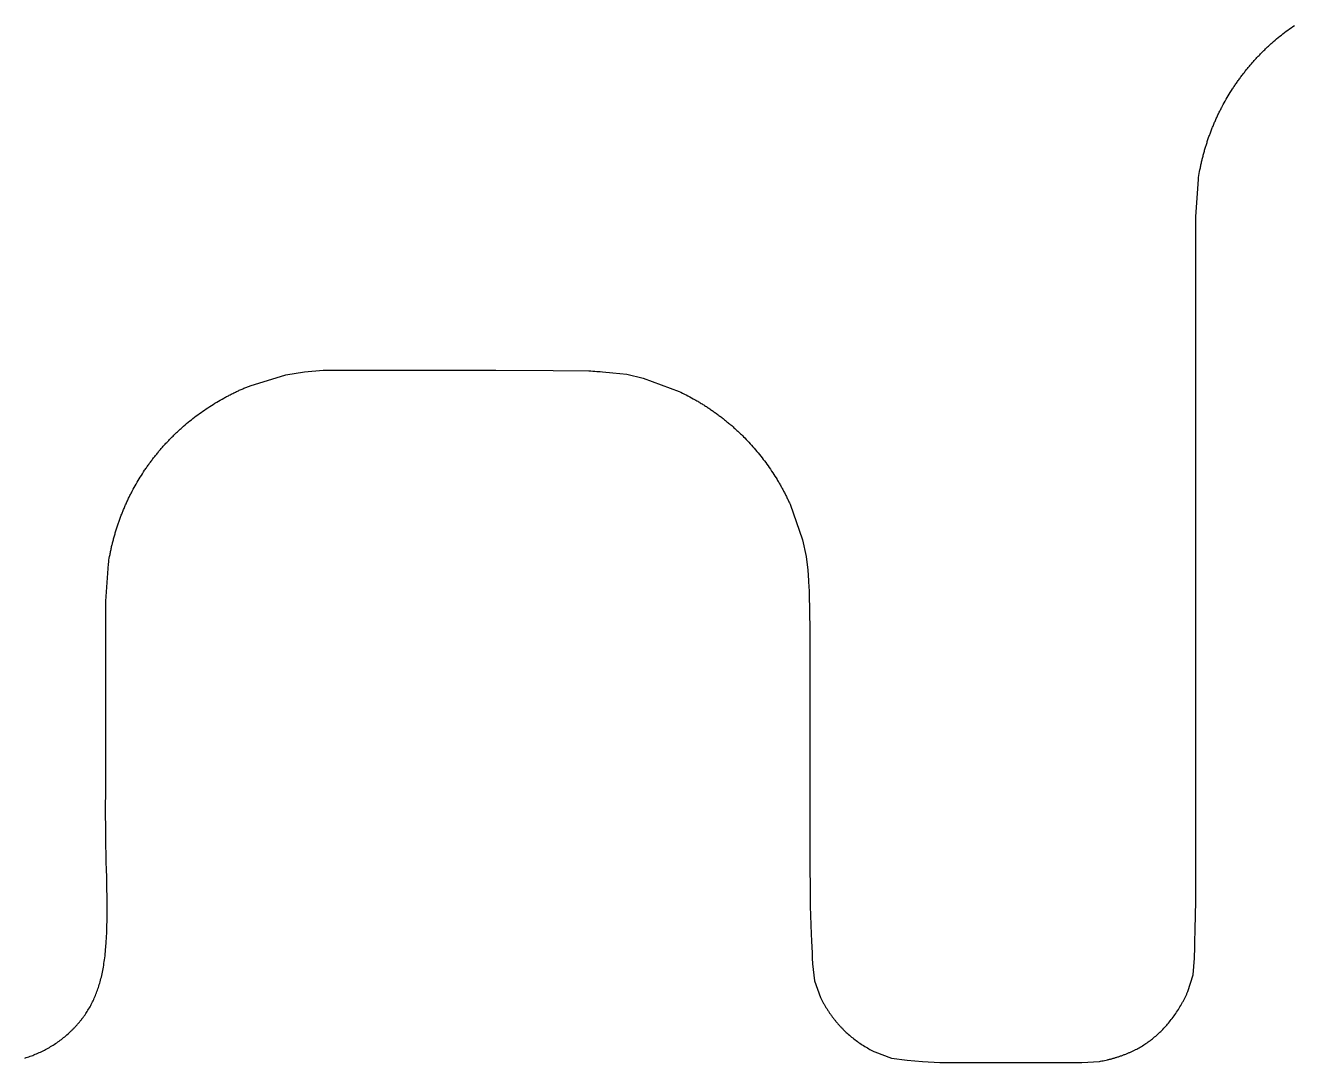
# Model space of a CAD drawing. Header units: millimetres. Extents: x -9 to 276, y -90 to 14.
# Drawn here: x 7.95 to 13.53, y -90.19 to -85.63 of the extents above; entities that cross this region are included whole.
import ezdxf

# ---------------------------------------------------------------- set-up
doc = ezdxf.new("R2010")
doc.units = ezdxf.units.MM
doc.layers.add('BLACK', color=7, linetype='CONTINUOUS')

msp = doc.modelspace()

# ---------------------------------------------------------------- linework, layer by layer
at = {"layer": 'BLACK', "linetype": 'Continuous'}
for p, q in [((13.463886, -85.679662), (13.470773, -85.674032)), ((13.470773, -85.674032), (13.477726, -85.668452)), ((13.477726, -85.668452), (13.484743, -85.662923)), ((13.484743, -85.662923), (13.491823, -85.657447)), ((13.491823, -85.657447), (13.498964, -85.652024)), ((13.498964, -85.652024), (13.506164, -85.646656)), ((13.506164, -85.646656), (13.513423, -85.641345)), ((13.513423, -85.641345), (13.520739, -85.636091)), ((13.520739, -85.636091), (13.528109, -85.630896)), ((13.528109, -85.630896), (13.535532, -85.625761)), ((13.401271, -85.736009), (13.40445, -85.732905)), ((13.40445, -85.732905), (13.407638, -85.729819)), ((13.407638, -85.729819), (13.410841, -85.726747)), ((13.410841, -85.726747), (13.414053, -85.723694)), ((13.414053, -85.723694), (13.417279, -85.720656)), ((13.417279, -85.720656), (13.420514, -85.717636)), ((13.420514, -85.717636), (13.423762, -85.714632)), ((13.423762, -85.714632), (13.427019, -85.711646)), ((13.427019, -85.711646), (13.430289, -85.708676)), ((13.430289, -85.708676), (13.433568, -85.705725)), ((13.433568, -85.705725), (13.43686, -85.702789)), ((13.43686, -85.702789), (13.437014, -85.702652)), ((13.437014, -85.702652), (13.443628, -85.696836)), ((13.443628, -85.696836), (13.450312, -85.691065)), ((13.450312, -85.691065), (13.457065, -85.68534)), ((13.457065, -85.68534), (13.463886, -85.679662)), ((13.349176, -85.791177), (13.352133, -85.787812)), ((13.352133, -85.787812), (13.355106, -85.78446)), ((13.355106, -85.78446), (13.35809, -85.781125)), ((13.35809, -85.781125), (13.36109, -85.777802)), ((13.36109, -85.777802), (13.364102, -85.774495)), ((13.364102, -85.774495), (13.36713, -85.771202)), ((13.36713, -85.771202), (13.370168, -85.767926)), ((13.370168, -85.767926), (13.373222, -85.764663)), ((13.373222, -85.764663), (13.376287, -85.761417)), ((13.376287, -85.761417), (13.379367, -85.758185)), ((13.379367, -85.758185), (13.382458, -85.754971)), ((13.382458, -85.754971), (13.385563, -85.75177)), ((13.385563, -85.75177), (13.388679, -85.748586)), ((13.388679, -85.748586), (13.39181, -85.745417)), ((13.39181, -85.745417), (13.39495, -85.742266)), ((13.39495, -85.742266), (13.398106, -85.739128)), ((13.398106, -85.739128), (13.401271, -85.736009)), ((13.30115, -85.850469), (13.303852, -85.846879)), ((13.303852, -85.846879), (13.306569, -85.843301)), ((13.306569, -85.843301), (13.309303, -85.839735)), ((13.309303, -85.839735), (13.312052, -85.836183)), ((13.312052, -85.836183), (13.314818, -85.832642)), ((13.314818, -85.832642), (13.317598, -85.829114)), ((13.317598, -85.829114), (13.320394, -85.825598)), ((13.320394, -85.825598), (13.323205, -85.822096)), ((13.323205, -85.822096), (13.326032, -85.818606)), ((13.326032, -85.818606), (13.328873, -85.81513)), ((13.328873, -85.81513), (13.33173, -85.811667)), ((13.33173, -85.811667), (13.334601, -85.808218)), ((13.334601, -85.808218), (13.337487, -85.804782)), ((13.337487, -85.804782), (13.340387, -85.80136)), ((13.340387, -85.80136), (13.343303, -85.797951)), ((13.343303, -85.797951), (13.346232, -85.794558)), ((13.346232, -85.794558), (13.349176, -85.791177)), ((13.262621, -85.905648), (13.265069, -85.901897)), ((13.265069, -85.901897), (13.267535, -85.898156)), ((13.267535, -85.898156), (13.270019, -85.894425)), ((13.270019, -85.894425), (13.27252, -85.890703)), ((13.27252, -85.890703), (13.275038, -85.886992)), ((13.275038, -85.886992), (13.277574, -85.88329)), ((13.277574, -85.88329), (13.280126, -85.8796)), ((13.280126, -85.8796), (13.282696, -85.875919)), ((13.282696, -85.875919), (13.285282, -85.87225)), ((13.285282, -85.87225), (13.287886, -85.868592)), ((13.287886, -85.868592), (13.290506, -85.864944)), ((13.290506, -85.864944), (13.293142, -85.861308)), ((13.293142, -85.861308), (13.295795, -85.857683)), ((13.295795, -85.857683), (13.298465, -85.85407)), ((13.298465, -85.85407), (13.30115, -85.850469)), ((13.230244, -85.959075), (13.234648, -85.951347)), ((13.234648, -85.951347), (13.239126, -85.943649)), ((13.239126, -85.943649), (13.243678, -85.935981)), ((13.243678, -85.935981), (13.248305, -85.928346)), ((13.248305, -85.928346), (13.253005, -85.920744)), ((13.253005, -85.920744), (13.257777, -85.913178)), ((13.257777, -85.913178), (13.262621, -85.905648)), ((13.200652, -86.015795), (13.202599, -86.011772)), ((13.202599, -86.011772), (13.204566, -86.007756)), ((13.204566, -86.007756), (13.206545, -86.003759)), ((13.206545, -86.003759), (13.208543, -85.999768)), ((13.208543, -85.999768), (13.210553, -85.995798)), ((13.210553, -85.995798), (13.212583, -85.991835)), ((13.212583, -85.991835), (13.214624, -85.987893)), ((13.214624, -85.987893), (13.216684, -85.983958)), ((13.216684, -85.983958), (13.217493, -85.982424)), ((13.217493, -85.982424), (13.221667, -85.974615)), ((13.221667, -85.974615), (13.225917, -85.966832)), ((13.225917, -85.966832), (13.230244, -85.959075)), ((13.175132, -86.073372), (13.176841, -86.069195)), ((13.176841, -86.069195), (13.17857, -86.065022)), ((13.17857, -86.065022), (13.180314, -86.060864)), ((13.180314, -86.060864), (13.182078, -86.05671)), ((13.182078, -86.05671), (13.183858, -86.052572)), ((13.183858, -86.052572), (13.185657, -86.048438)), ((13.185657, -86.048438), (13.187471, -86.044321)), ((13.187471, -86.044321), (13.189305, -86.040208)), ((13.189305, -86.040208), (13.191153, -86.036113)), ((13.191153, -86.036113), (13.193021, -86.032024)), ((13.193021, -86.032024), (13.194902, -86.027951)), ((13.194902, -86.027951), (13.196804, -86.023885)), ((13.196804, -86.023885), (13.198718, -86.019837)), ((13.198718, -86.019837), (13.200652, -86.015795)), ((13.154587, -86.128408), (13.156054, -86.124135)), ((13.156054, -86.124135), (13.157539, -86.119871)), ((13.157539, -86.119871), (13.159044, -86.115608)), ((13.159044, -86.115608), (13.160568, -86.111355)), ((13.160568, -86.111355), (13.162112, -86.107104)), ((13.162112, -86.107104), (13.163673, -86.102864)), ((13.163673, -86.102864), (13.165255, -86.098626)), ((13.165255, -86.098626), (13.166854, -86.0944)), ((13.166854, -86.0944), (13.168474, -86.090177)), ((13.168474, -86.090177), (13.17011, -86.085966)), ((13.17011, -86.085966), (13.171766, -86.081758)), ((13.171766, -86.081758), (13.173439, -86.077563)), ((13.173439, -86.077563), (13.175132, -86.073372)), ((13.137341, -86.184239), (13.138545, -86.179935)), ((13.138545, -86.179935), (13.139771, -86.175629)), ((13.139771, -86.175629), (13.141016, -86.171325)), ((13.141016, -86.171325), (13.142283, -86.167021)), ((13.142283, -86.167021), (13.143569, -86.162721)), ((13.143569, -86.162721), (13.144877, -86.15842)), ((13.144877, -86.15842), (13.146203, -86.154124)), ((13.146203, -86.154124), (13.147551, -86.149828)), ((13.147551, -86.149828), (13.148918, -86.145538)), ((13.148918, -86.145538), (13.150306, -86.141248)), ((13.150306, -86.141248), (13.151713, -86.136965)), ((13.151713, -86.136965), (13.153141, -86.132683)), ((13.153141, -86.132683), (13.154587, -86.128408)), ((13.123596, -86.240079), (13.124526, -86.235802)), ((13.124526, -86.235802), (13.125477, -86.231521)), ((13.125477, -86.231521), (13.126449, -86.227236)), ((13.126449, -86.227236), (13.127443, -86.222947)), ((13.127443, -86.222947), (13.128458, -86.218655)), ((13.128458, -86.218655), (13.129495, -86.214359)), ((13.129495, -86.214359), (13.130552, -86.210061)), ((13.130552, -86.210061), (13.131631, -86.205761)), ((13.131631, -86.205761), (13.132731, -86.201459)), ((13.132731, -86.201459), (13.133852, -86.197156)), ((13.133852, -86.197156), (13.134994, -86.19285)), ((13.134994, -86.19285), (13.136157, -86.188546)), ((13.136157, -86.188546), (13.137341, -86.184239)), ((13.11348, -86.295082), (13.114797, -86.286708)), ((13.114797, -86.286708), (13.116202, -86.278298)), ((13.116202, -86.278298), (13.117693, -86.269854)), ((13.117693, -86.269854), (13.119272, -86.26138)), ((13.119272, -86.26138), (13.120093, -86.257131)), ((13.120093, -86.257131), (13.120936, -86.252877)), ((13.120936, -86.252877), (13.121801, -86.248616)), ((13.121801, -86.248616), (13.122688, -86.244351)), ((13.122688, -86.244351), (13.123596, -86.240079)), ((13.101447, -86.469359), (13.112249, -86.303415)), ((13.112249, -86.303415), (13.11348, -86.295082)), ((13.100978, -86.532515), (13.101055, -86.510792)), ((13.101055, -86.510792), (13.101121, -86.500164)), ((13.101121, -86.500164), (13.101207, -86.489707)), ((13.101207, -86.489707), (13.101315, -86.479435)), ((13.101315, -86.479435), (13.101447, -86.469359)), ((13.100964, -86.554778), (13.100978, -86.532515)), ((13.101, -86.577482), (13.100964, -86.554778)), ((13.101074, -86.60053), (13.101, -86.577482)), ((13.101285, -86.647259), (13.101074, -86.60053)), ((13.101447, -86.682035), (13.101285, -86.647259)), ((13.101604, -86.725675), (13.101447, -86.682035)), ((13.101704, -86.769015), (13.101604, -86.725675)), ((13.101757, -86.812098), (13.101704, -86.769015)), ((13.10177, -86.854967), (13.101757, -86.812098)), ((13.101707, -86.940231), (13.10175, -86.897663)), ((13.10175, -86.897663), (13.10177, -86.854967)), ((13.10158, -87.025149), (13.101707, -86.940231)), ((13.101446, -87.116323), (13.10158, -87.025149)), ((13.101377, -87.20135), (13.101446, -87.116323)), ((8.936669, -87.212622), (9.09421, -87.165321)), ((9.09421, -87.165321), (9.175247, -87.151665)), ((9.175247, -87.151665), (9.257793, -87.144671)), ((9.257793, -87.144671), (9.261716, -87.144462)), ((9.261716, -87.144462), (9.265115, -87.144302)), ((9.265115, -87.144302), (9.267802, -87.144195)), ((9.267802, -87.144195), (9.270197, -87.14412)), ((9.270197, -87.14412), (9.272284, -87.144074)), ((9.272284, -87.144074), (9.274216, -87.14405)), ((9.274216, -87.14405), (9.278034, -87.144057)), ((9.278034, -87.144057), (9.28274, -87.144129)), ((9.28274, -87.144129), (9.286882, -87.144198)), ((9.286882, -87.144198), (9.291971, -87.144254)), ((9.291971, -87.144254), (9.300719, -87.144282)), ((9.300719, -87.144282), (9.315022, -87.144248)), ((9.315022, -87.144248), (9.339546, -87.144124)), ((9.339546, -87.144124), (9.372817, -87.143956)), ((9.372817, -87.143956), (9.674513, -87.143718)), ((9.674513, -87.143718), (10.018, -87.144044)), ((10.018, -87.144044), (10.270652, -87.145022)), ((10.270652, -87.145022), (10.428031, -87.1474)), ((10.428031, -87.1474), (10.436612, -87.14783)), ((10.436612, -87.14783), (10.445099, -87.148332)), ((10.445099, -87.148332), (10.4539, -87.148928)), ((10.4539, -87.148928), (10.463752, -87.149668)), ((10.463752, -87.149668), (10.477679, -87.150787)), ((10.477679, -87.150787), (10.477982, -87.150812)), ((10.477982, -87.150812), (10.488156, -87.151641)), ((10.488156, -87.151641), (10.533638, -87.155358)), ((10.533638, -87.155358), (10.594641, -87.162436)), ((10.594641, -87.162436), (10.667867, -87.179758)), ((10.667867, -87.179758), (10.825245, -87.237963)), ((8.86445, -87.244429), (8.868478, -87.24247)), ((8.868478, -87.24247), (8.87251, -87.240531)), ((8.87251, -87.240531), (8.876546, -87.238613)), ((8.876546, -87.238613), (8.880584, -87.236716)), ((8.880584, -87.236716), (8.884626, -87.234839)), ((8.884626, -87.234839), (8.888668, -87.232984)), ((8.888668, -87.232984), (8.892715, -87.23115)), ((8.892715, -87.23115), (8.896761, -87.229337)), ((8.896761, -87.229337), (8.90081, -87.227544)), ((8.90081, -87.227544), (8.904859, -87.225774)), ((8.904859, -87.225774), (8.908911, -87.224025)), ((8.908911, -87.224025), (8.912961, -87.222297)), ((8.912961, -87.222297), (8.917013, -87.220591)), ((8.917013, -87.220591), (8.921063, -87.218907)), ((8.921063, -87.218907), (8.925115, -87.217245)), ((8.925115, -87.217245), (8.929164, -87.215605)), ((8.929164, -87.215605), (8.933214, -87.213986)), ((8.933214, -87.213986), (8.936669, -87.212622)), ((10.825245, -87.237963), (10.833146, -87.241694)), ((10.833146, -87.241694), (10.841036, -87.245509)), ((13.101359, -87.286652), (13.101377, -87.20135)), ((8.765774, -87.299667), (8.77347, -87.294833)), ((8.77347, -87.294833), (8.781209, -87.290066)), ((8.781209, -87.290066), (8.788988, -87.285368)), ((8.788988, -87.285368), (8.796804, -87.280741)), ((8.796804, -87.280741), (8.804656, -87.276185)), ((8.804656, -87.276185), (8.812542, -87.271703)), ((8.812542, -87.271703), (8.820458, -87.267295)), ((8.820458, -87.267295), (8.824428, -87.265119)), ((8.824428, -87.265119), (8.828403, -87.262962)), ((8.828403, -87.262962), (8.832386, -87.260824)), ((8.832386, -87.260824), (8.836375, -87.258706)), ((8.836375, -87.258706), (8.84037, -87.256607)), ((8.84037, -87.256607), (8.844371, -87.254528)), ((8.844371, -87.254528), (8.848377, -87.252468)), ((8.848377, -87.252468), (8.852388, -87.250428)), ((8.852388, -87.250428), (8.856404, -87.248408)), ((8.856404, -87.248408), (8.860425, -87.246408)), ((8.860425, -87.246408), (8.86445, -87.244429)), ((10.841036, -87.245509), (10.848915, -87.249406)), ((10.848915, -87.249406), (10.856779, -87.253386)), ((10.856779, -87.253386), (10.864626, -87.257447)), ((10.864626, -87.257447), (10.872456, -87.261589)), ((10.872456, -87.261589), (10.880266, -87.265811)), ((10.880266, -87.265811), (10.888054, -87.270113)), ((10.888054, -87.270113), (10.895818, -87.274492)), ((10.895818, -87.274492), (10.89969, -87.276711)), ((10.89969, -87.276711), (10.903556, -87.278949)), ((10.903556, -87.278949), (10.907415, -87.281206)), ((10.907415, -87.281206), (10.911267, -87.283483)), ((10.911267, -87.283483), (10.915111, -87.285778)), ((10.915111, -87.285778), (10.918948, -87.288092)), ((10.918948, -87.288092), (10.922777, -87.290424)), ((10.922777, -87.290424), (10.926598, -87.292775)), ((10.926598, -87.292775), (10.930411, -87.295145)), ((10.930411, -87.295145), (10.934215, -87.297533)), ((10.934215, -87.297533), (10.93801, -87.299938)), ((13.101376, -87.37214), (13.101359, -87.286652)), ((8.684469, -87.356934), (8.691572, -87.351444)), ((8.691572, -87.351444), (8.698739, -87.346006)), ((8.698739, -87.346006), (8.705966, -87.340623)), ((8.705966, -87.340623), (8.713253, -87.335295)), ((8.713253, -87.335295), (8.720597, -87.330024)), ((8.720597, -87.330024), (8.727998, -87.324811)), ((8.727998, -87.324811), (8.735452, -87.319657)), ((8.735452, -87.319657), (8.742959, -87.314565)), ((8.742959, -87.314565), (8.750517, -87.309535)), ((8.750517, -87.309535), (8.758122, -87.304568)), ((8.758122, -87.304568), (8.765774, -87.299667)), ((10.93801, -87.299938), (10.941797, -87.302362)), ((10.941797, -87.302362), (10.945574, -87.304804)), ((10.945574, -87.304804), (10.949343, -87.307264)), ((10.949343, -87.307264), (10.9531, -87.309741)), ((10.9531, -87.309741), (10.956849, -87.312236)), ((10.956849, -87.312236), (10.960587, -87.314747)), ((10.960587, -87.314747), (10.964316, -87.317277)), ((10.964316, -87.317277), (10.968033, -87.319822)), ((10.968033, -87.319822), (10.97174, -87.322386)), ((10.97174, -87.322386), (10.975435, -87.324965)), ((10.975435, -87.324965), (10.979121, -87.327562)), ((10.979121, -87.327562), (10.982794, -87.330175)), ((10.982794, -87.330175), (10.986456, -87.332805)), ((10.986456, -87.332805), (10.990106, -87.33545)), ((10.990106, -87.33545), (10.993745, -87.338112)), ((10.993745, -87.338112), (10.99737, -87.340789)), ((10.99737, -87.340789), (11.000984, -87.343483)), ((11.000984, -87.343483), (11.004584, -87.346191)), ((11.004584, -87.346191), (11.008174, -87.348916)), ((11.008174, -87.348916), (11.011748, -87.351655)), ((11.011748, -87.351655), (11.015311, -87.354411)), ((11.015311, -87.354411), (11.018859, -87.35718)), ((8.619041, -87.412685), (8.622287, -87.409677)), ((8.622287, -87.409677), (8.625542, -87.406688)), ((8.625542, -87.406688), (8.628811, -87.403713)), ((8.628811, -87.403713), (8.63209, -87.400757)), ((8.63209, -87.400757), (8.635382, -87.397816)), ((8.635382, -87.397816), (8.636622, -87.396715)), ((8.636622, -87.396715), (8.643247, -87.390897)), ((8.643247, -87.390897), (8.649943, -87.385121)), ((8.649943, -87.385121), (8.656712, -87.37939)), ((8.656712, -87.37939), (8.663549, -87.373704)), ((8.663549, -87.373704), (8.670456, -87.368065)), ((8.670456, -87.368065), (8.67743, -87.362475)), ((8.67743, -87.362475), (8.684469, -87.356934)), ((11.018859, -87.35718), (11.022395, -87.359965)), ((11.022395, -87.359965), (11.025916, -87.362764)), ((11.025916, -87.362764), (11.029425, -87.365579)), ((11.029425, -87.365579), (11.032917, -87.368406)), ((11.032917, -87.368406), (11.036398, -87.371249)), ((11.036398, -87.371249), (11.039862, -87.374105)), ((11.039862, -87.374105), (11.043313, -87.376976)), ((11.043313, -87.376976), (11.046748, -87.37986)), ((11.046748, -87.37986), (11.05017, -87.382759)), ((11.05017, -87.382759), (11.053574, -87.385669)), ((11.053574, -87.385669), (11.056966, -87.388595)), ((11.056966, -87.388595), (11.060339, -87.391531)), ((11.060339, -87.391531), (11.0637, -87.394483)), ((11.0637, -87.394483), (11.067042, -87.397446)), ((11.067042, -87.397446), (11.070372, -87.400423)), ((11.070372, -87.400423), (11.073682, -87.403411)), ((11.073682, -87.403411), (11.076979, -87.406413)), ((11.076979, -87.406413), (11.080256, -87.409425)), ((11.080256, -87.409425), (11.083521, -87.412452)), ((13.10141, -87.457728), (13.101376, -87.37214)), ((8.562783, -87.46949), (8.565797, -87.466205)), ((8.565797, -87.466205), (8.568823, -87.462936)), ((8.568823, -87.462936), (8.571864, -87.459681)), ((8.571864, -87.459681), (8.574918, -87.456441)), ((8.574918, -87.456441), (8.577986, -87.453215)), ((8.577986, -87.453215), (8.581066, -87.450005)), ((8.581066, -87.450005), (8.584161, -87.446809)), ((8.584161, -87.446809), (8.587268, -87.44363)), ((8.587268, -87.44363), (8.590389, -87.440464)), ((8.590389, -87.440464), (8.593522, -87.437315)), ((8.593522, -87.437315), (8.596669, -87.43418)), ((8.596669, -87.43418), (8.599827, -87.431063)), ((8.599827, -87.431063), (8.602999, -87.427959)), ((8.602999, -87.427959), (8.606182, -87.424873)), ((8.606182, -87.424873), (8.60938, -87.421801)), ((8.60938, -87.421801), (8.612587, -87.418747)), ((8.612587, -87.418747), (8.615809, -87.415707)), ((8.615809, -87.415707), (8.619041, -87.412685)), ((11.083521, -87.412452), (11.086765, -87.415488)), ((11.086765, -87.415488), (11.089996, -87.418539)), ((11.089996, -87.418539), (11.093207, -87.421598)), ((11.093207, -87.421598), (11.096404, -87.424672)), ((11.096404, -87.424672), (11.09958, -87.427753)), ((11.09958, -87.427753), (11.102743, -87.43085)), ((11.102743, -87.43085), (11.105885, -87.433953)), ((11.105885, -87.433953), (11.109012, -87.437071)), ((11.109012, -87.437071), (11.114513, -87.442625)), ((11.114513, -87.442625), (11.120648, -87.448926)), ((11.120648, -87.448926), (11.126742, -87.455299)), ((11.126742, -87.455299), (11.132792, -87.461743)), ((11.132792, -87.461743), (11.138798, -87.468256)), ((13.101446, -87.550611), (13.10141, -87.457728)), ((8.516547, -87.523918), (8.519324, -87.520417)), ((8.519324, -87.520417), (8.522116, -87.516929)), ((8.522116, -87.516929), (8.524924, -87.513454)), ((8.524924, -87.513454), (8.527747, -87.509992)), ((8.527747, -87.509992), (8.530586, -87.506542)), ((8.530586, -87.506542), (8.533439, -87.503106)), ((8.533439, -87.503106), (8.536308, -87.499682)), ((8.536308, -87.499682), (8.539191, -87.496273)), ((8.539191, -87.496273), (8.54209, -87.492876)), ((8.54209, -87.492876), (8.545002, -87.489494)), ((8.545002, -87.489494), (8.547931, -87.486125)), ((8.547931, -87.486125), (8.550872, -87.48277)), ((8.550872, -87.48277), (8.553829, -87.479428)), ((8.553829, -87.479428), (8.556799, -87.476102)), ((8.556799, -87.476102), (8.559785, -87.472788)), ((8.559785, -87.472788), (8.562783, -87.46949)), ((11.138798, -87.468256), (11.144759, -87.474837)), ((11.144759, -87.474837), (11.150673, -87.481486)), ((11.150673, -87.481486), (11.156538, -87.488201)), ((11.156538, -87.488201), (11.162354, -87.494981)), ((11.162354, -87.494981), (11.16812, -87.501824)), ((11.16812, -87.501824), (11.173833, -87.508729)), ((11.173833, -87.508729), (11.179493, -87.515695)), ((11.179493, -87.515695), (11.185098, -87.522721)), ((8.474313, -87.581531), (8.476828, -87.577847)), ((8.476828, -87.577847), (8.47936, -87.574173)), ((8.47936, -87.574173), (8.481908, -87.57051)), ((8.481908, -87.57051), (8.484474, -87.566858)), ((8.484474, -87.566858), (8.487057, -87.563217)), ((8.487057, -87.563217), (8.489656, -87.559587)), ((8.489656, -87.559587), (8.492272, -87.555967)), ((8.492272, -87.555967), (8.494904, -87.55236)), ((8.494904, -87.55236), (8.497553, -87.548763)), ((8.497553, -87.548763), (8.500218, -87.545178)), ((8.500218, -87.545178), (8.502899, -87.541605)), ((8.502899, -87.541605), (8.505597, -87.538043)), ((8.505597, -87.538043), (8.508311, -87.534493)), ((8.508311, -87.534493), (8.51104, -87.530956)), ((8.51104, -87.530956), (8.513786, -87.52743)), ((8.513786, -87.52743), (8.516547, -87.523918)), ((11.185098, -87.522721), (11.190647, -87.529804)), ((11.190647, -87.529804), (11.196138, -87.536944)), ((11.196138, -87.536944), (11.201571, -87.544138)), ((11.201571, -87.544138), (11.206944, -87.551386)), ((11.206944, -87.551386), (11.212256, -87.558685)), ((11.212256, -87.558685), (11.217505, -87.566034)), ((11.217505, -87.566034), (11.22269, -87.573431)), ((11.22269, -87.573431), (11.22781, -87.580874)), ((13.101467, -87.713178), (13.101446, -87.550611)), ((8.438706, -87.637941), (8.44322, -87.630304)), ((8.44322, -87.630304), (8.447807, -87.6227)), ((8.447807, -87.6227), (8.452466, -87.61513)), ((8.452466, -87.61513), (8.457198, -87.607597)), ((8.457198, -87.607597), (8.462, -87.600101)), ((8.462, -87.600101), (8.466873, -87.592643)), ((8.466873, -87.592643), (8.471816, -87.585225)), ((8.471816, -87.585225), (8.474313, -87.581531)), ((11.22781, -87.580874), (11.232864, -87.588362)), ((11.232864, -87.588362), (11.23785, -87.595892)), ((11.23785, -87.595892), (11.242767, -87.603463)), ((11.242767, -87.603463), (11.247614, -87.611073)), ((11.247614, -87.611073), (11.25239, -87.618721)), ((11.25239, -87.618721), (11.257093, -87.626403)), ((11.257093, -87.626403), (11.259418, -87.630256)), ((11.259418, -87.630256), (11.261723, -87.634118)), ((11.261723, -87.634118), (11.264011, -87.637987)), ((8.409244, -87.692161), (8.411249, -87.688198)), ((8.411249, -87.688198), (8.413273, -87.684243)), ((8.413273, -87.684243), (8.417253, -87.676591)), ((8.417253, -87.676591), (8.421393, -87.668803)), ((8.421393, -87.668803), (8.425609, -87.661043)), ((8.425609, -87.661043), (8.4299, -87.653312)), ((8.4299, -87.653312), (8.434266, -87.645611)), ((8.434266, -87.645611), (8.438706, -87.637941)), ((11.264011, -87.637987), (11.266279, -87.641864)), ((11.266279, -87.641864), (11.268528, -87.645748)), ((11.268528, -87.645748), (11.270759, -87.649639)), ((11.270759, -87.649639), (11.27297, -87.653537)), ((11.27297, -87.653537), (11.275162, -87.657441)), ((11.275162, -87.657441), (11.277334, -87.661351)), ((11.277334, -87.661351), (11.279487, -87.665268)), ((11.279487, -87.665268), (11.28162, -87.66919)), ((11.28162, -87.66919), (11.283734, -87.673117)), ((11.283734, -87.673117), (11.285827, -87.67705)), ((11.285827, -87.67705), (11.2879, -87.680988)), ((11.2879, -87.680988), (11.289954, -87.68493)), ((11.289954, -87.68493), (11.291987, -87.688877)), ((11.291987, -87.688877), (11.293999, -87.692827)), ((8.38274, -87.749238), (8.384528, -87.745078)), ((8.384528, -87.745078), (8.386335, -87.740923)), ((8.386335, -87.740923), (8.388156, -87.736788)), ((8.388156, -87.736788), (8.389996, -87.732658)), ((8.389996, -87.732658), (8.391849, -87.728548)), ((8.391849, -87.728548), (8.393722, -87.724444)), ((8.393722, -87.724444), (8.395606, -87.720362)), ((8.395606, -87.720362), (8.39751, -87.716286)), ((8.39751, -87.716286), (8.399426, -87.712232)), ((8.399426, -87.712232), (8.401361, -87.708184)), ((8.401361, -87.708184), (8.403308, -87.70416)), ((8.403308, -87.70416), (8.405273, -87.700142)), ((8.405273, -87.700142), (8.407249, -87.696148)), ((8.407249, -87.696148), (8.409244, -87.692161)), ((11.293999, -87.692827), (11.295992, -87.696782)), ((11.295992, -87.696782), (11.297963, -87.70074)), ((11.297963, -87.70074), (11.299914, -87.704702)), ((11.299914, -87.704702), (11.301844, -87.708666)), ((11.301844, -87.708666), (11.303753, -87.712634)), ((11.303753, -87.712634), (11.305641, -87.716603)), ((11.305641, -87.716603), (11.307509, -87.720576)), ((11.307509, -87.720576), (11.309354, -87.724549)), ((11.309354, -87.724549), (11.311179, -87.728526)), ((11.311179, -87.728526), (11.314029, -87.734833)), ((11.314029, -87.734833), (11.369333, -87.891957)), ((13.101455, -87.875519), (13.101467, -87.713178)), ((8.361064, -87.804313), (8.362624, -87.800021)), ((8.362624, -87.800021), (8.3642, -87.795743)), ((8.3642, -87.795743), (8.365797, -87.791466)), ((8.365797, -87.791466), (8.36741, -87.787203)), ((8.36741, -87.787203), (8.369044, -87.782943)), ((8.369044, -87.782943), (8.370693, -87.778698)), ((8.370693, -87.778698), (8.372363, -87.774455)), ((8.372363, -87.774455), (8.374048, -87.77023)), ((8.374048, -87.77023), (8.375753, -87.766007)), ((8.375753, -87.766007), (8.377472, -87.761802)), ((8.377472, -87.761802), (8.379212, -87.7576)), ((8.379212, -87.7576), (8.380966, -87.753417)), ((8.380966, -87.753417), (8.38274, -87.749238)), ((8.342564, -87.860548), (8.343867, -87.856204)), ((8.343867, -87.856204), (8.345192, -87.851858)), ((8.345192, -87.851858), (8.346535, -87.847517)), ((8.346535, -87.847517), (8.3479, -87.843176)), ((8.3479, -87.843176), (8.349284, -87.838841)), ((8.349284, -87.838841), (8.350689, -87.834506)), ((8.350689, -87.834506), (8.352112, -87.830179)), ((8.352112, -87.830179), (8.353557, -87.825852)), ((8.353557, -87.825852), (8.355019, -87.821535)), ((8.355019, -87.821535), (8.356503, -87.817218)), ((8.356503, -87.817218), (8.358004, -87.812912)), ((8.358004, -87.812912), (8.359526, -87.808606)), ((8.359526, -87.808606), (8.361064, -87.804313)), ((8.327527, -87.916986), (8.328555, -87.912661)), ((8.328555, -87.912661), (8.329605, -87.908332)), ((8.329605, -87.908332), (8.330677, -87.903999)), ((8.330677, -87.903999), (8.33177, -87.899663)), ((8.33177, -87.899663), (8.332885, -87.895322)), ((8.332885, -87.895322), (8.334021, -87.89098)), ((8.334021, -87.89098), (8.335179, -87.886635)), ((8.335179, -87.886635), (8.336357, -87.88229)), ((8.336357, -87.88229), (8.337557, -87.877941)), ((8.337557, -87.877941), (8.338777, -87.873594)), ((8.338777, -87.873594), (8.340019, -87.869244)), ((8.340019, -87.869244), (8.341281, -87.864897)), ((8.341281, -87.864897), (8.342564, -87.860548)), ((11.369333, -87.891957), (11.385488, -87.964971)), ((13.101445, -87.984899), (13.101455, -87.875519)), ((8.316157, -87.972549), (8.317663, -87.964102)), ((8.317663, -87.964102), (8.319257, -87.955612)), ((8.319257, -87.955612), (8.320088, -87.951352)), ((8.320088, -87.951352), (8.32094, -87.947083)), ((8.32094, -87.947083), (8.321815, -87.942805)), ((8.321815, -87.942805), (8.322712, -87.93852)), ((8.322712, -87.93852), (8.323631, -87.934226)), ((8.323631, -87.934226), (8.324572, -87.929925)), ((8.324572, -87.929925), (8.325535, -87.925618)), ((8.325535, -87.925618), (8.32652, -87.921304)), ((8.32652, -87.921304), (8.327527, -87.916986)), ((11.385488, -87.964971), (11.3918, -88.025379)), ((8.301443, -88.161357), (8.312177, -87.997595)), ((8.312177, -87.997595), (8.313415, -87.9893)), ((8.313415, -87.9893), (8.314741, -87.98095)), ((8.314741, -87.98095), (8.316157, -87.972549)), ((13.101444, -88.153551), (13.101445, -87.984899)), ((11.3918, -88.025379), (11.395049, -88.071158)), ((11.395049, -88.071158), (11.3957, -88.080366)), ((11.3957, -88.080366), (11.395731, -88.080802)), ((11.395731, -88.080802), (11.396576, -88.092876)), ((11.396576, -88.092876), (11.396971, -88.098765)), ((11.396971, -88.098765), (11.397347, -88.104647)), ((11.397347, -88.104647), (11.397701, -88.110594)), ((11.397701, -88.110594), (11.398032, -88.116675)), ((11.398032, -88.116675), (11.398339, -88.122959)), ((11.398339, -88.122959), (11.398619, -88.129516)), ((11.398619, -88.129516), (11.400493, -88.286848)), ((8.301095, -88.194433), (8.301187, -88.183171)), ((8.301187, -88.183171), (8.301302, -88.17214)), ((8.301302, -88.17214), (8.301443, -88.161357)), ((13.101445, -88.202043), (13.101444, -88.153551)), ((8.300943, -88.253613), (8.30095, -88.229435)), ((8.30095, -88.229435), (8.300979, -88.217582)), ((8.300979, -88.217582), (8.301027, -88.205909)), ((8.301027, -88.205909), (8.301095, -88.194433)), ((13.101445, -88.419187), (13.101445, -88.202043)), ((8.300991, -88.278305), (8.300943, -88.253613)), ((8.30108, -88.303375), (8.300991, -88.278305)), ((8.301328, -88.354102), (8.30108, -88.303375)), ((11.400493, -88.286848), (11.401443, -88.891094)), ((8.301443, -88.376377), (8.301328, -88.354102)), ((8.301443, -88.810665), (8.301443, -88.376377)), ((13.101445, -88.636332), (13.101445, -88.419187)), ((13.101445, -88.744904), (13.101445, -88.636332)), ((13.101445, -88.853476), (13.101445, -88.744904)), ((8.300928, -88.885363), (8.301197, -88.847994)), ((8.301197, -88.847994), (8.301443, -88.810665)), ((13.101438, -89.052883), (13.101445, -88.853476)), ((8.300565, -88.936424), (8.300928, -88.885363)), ((11.401443, -88.891094), (11.401484, -89.029871)), ((8.300293, -88.981031), (8.300565, -88.936424)), ((8.300035, -89.053106), (8.300122, -89.019001)), ((8.300122, -89.019001), (8.300293, -88.981031)), ((11.401484, -89.029871), (11.401516, -89.145907)), ((8.300026, -89.084606), (8.300035, -89.053106)), ((8.30009, -89.1142), (8.300026, -89.084606)), ((13.101419, -89.226044), (13.101438, -89.059748)), ((13.101438, -89.059748), (13.101438, -89.052883)), ((8.300224, -89.142325), (8.30009, -89.1142)), ((8.300427, -89.169277), (8.300224, -89.142325)), ((8.300698, -89.195266), (8.300427, -89.169277)), ((8.301037, -89.220451), (8.300698, -89.195266)), ((11.401516, -89.145907), (11.401584, -89.254026)), ((8.301443, -89.244953), (8.301037, -89.220451)), ((8.301903, -89.268451), (8.301443, -89.244953)), ((13.100856, -89.482631), (13.101419, -89.226044)), ((8.30242, -89.29203), (8.301903, -89.268451)), ((8.302973, -89.31566), (8.30242, -89.29203)), ((11.401584, -89.254026), (11.402775, -89.505319)), ((8.303546, -89.339313), (8.302973, -89.31566)), ((8.304536, -89.380676), (8.303546, -89.339313)), ((8.305171, -89.409375), (8.304536, -89.380676)), ((8.305651, -89.43389), (8.305171, -89.409375)), ((8.306013, -89.455788), (8.305651, -89.43389)), ((8.306274, -89.475819), (8.306013, -89.455788)), ((8.306444, -89.494412), (8.306274, -89.475819)), ((8.306531, -89.511843), (8.306444, -89.494412)), ((8.306472, -89.543917), (8.306539, -89.528299)), ((8.306539, -89.528299), (8.306531, -89.511843)), ((11.402775, -89.505319), (11.406869, -89.628344)), ((13.098583, -89.606929), (13.100856, -89.482631)), ((8.30551, -89.599756), (8.30585, -89.586661)), ((8.30585, -89.586661), (8.306125, -89.573026)), ((8.306125, -89.573026), (8.306333, -89.558799)), ((8.306333, -89.558799), (8.306472, -89.543917)), ((8.303533, -89.64751), (8.304117, -89.636203)), ((8.304117, -89.636203), (8.304642, -89.624493)), ((8.304642, -89.624493), (8.305107, -89.612355)), ((8.305107, -89.612355), (8.30551, -89.599756)), ((11.406869, -89.628344), (11.406931, -89.629593)), ((11.406931, -89.629593), (11.408266, -89.656576)), ((13.096974, -89.663656), (13.098583, -89.606929)), ((8.299205, -89.704737), (8.300103, -89.695237)), ((8.300103, -89.695237), (8.300946, -89.685472)), ((8.300946, -89.685472), (8.301443, -89.679242)), ((8.301443, -89.679242), (8.302195, -89.66901)), ((8.302195, -89.66901), (8.302892, -89.658439)), ((8.302892, -89.658439), (8.303533, -89.64751)), ((11.408266, -89.656576), (11.409738, -89.686732)), ((11.409738, -89.686732), (11.410769, -89.708168)), ((13.095022, -89.733803), (13.096381, -89.685101)), ((13.096381, -89.685101), (13.096974, -89.663656)), ((8.292686, -89.756993), (8.293906, -89.748787)), ((8.293906, -89.748787), (8.295073, -89.740395)), ((8.295073, -89.740395), (8.296186, -89.731805)), ((8.296186, -89.731805), (8.297247, -89.723007)), ((8.297247, -89.723007), (8.298253, -89.713989)), ((8.298253, -89.713989), (8.299205, -89.704737)), ((11.410769, -89.708168), (11.411972, -89.733168)), ((11.411972, -89.733168), (11.41323, -89.758932)), ((13.089219, -89.80699), (13.095022, -89.733803)), ((8.28104, -89.81692), (8.282679, -89.809918)), ((8.282679, -89.809918), (8.284265, -89.802789)), ((8.284265, -89.802789), (8.285799, -89.795527)), ((8.285799, -89.795527), (8.287281, -89.788127)), ((8.287281, -89.788127), (8.288711, -89.78058)), ((8.288711, -89.78058), (8.290089, -89.772881)), ((8.290089, -89.772881), (8.291414, -89.765021)), ((8.291414, -89.765021), (8.292686, -89.756993)), ((11.41323, -89.758932), (11.421183, -89.833796)), ((13.066283, -89.880483), (13.089219, -89.80699)), ((8.266028, -89.868968), (8.268092, -89.862806)), ((8.268092, -89.862806), (8.270101, -89.856554)), ((8.270101, -89.856554), (8.272057, -89.850208)), ((8.272057, -89.850208), (8.273959, -89.843763)), ((8.273959, -89.843763), (8.275809, -89.837217)), ((8.275809, -89.837217), (8.277605, -89.830564)), ((8.277605, -89.830564), (8.279349, -89.8238)), ((8.279349, -89.8238), (8.28104, -89.81692)), ((11.421183, -89.833796), (11.448197, -89.907021)), ((8.242314, -89.92636), (8.244946, -89.920922)), ((8.244946, -89.920922), (8.247518, -89.915425)), ((8.247518, -89.915425), (8.250031, -89.909866)), ((8.250031, -89.909866), (8.252487, -89.904241)), ((8.252487, -89.904241), (8.254884, -89.898549)), ((8.254884, -89.898549), (8.257225, -89.892786)), ((8.257225, -89.892786), (8.259509, -89.886949)), ((8.259509, -89.886949), (8.261737, -89.881036)), ((8.261737, -89.881036), (8.26391, -89.875044)), ((8.26391, -89.875044), (8.266028, -89.868968)), ((11.448197, -89.907021), (11.449637, -89.909917)), ((11.449637, -89.909917), (11.451101, -89.912815)), ((11.451101, -89.912815), (11.452587, -89.915713)), ((11.452587, -89.915713), (11.454096, -89.918612)), ((11.454096, -89.918612), (11.455627, -89.921509)), ((11.455627, -89.921509), (11.45718, -89.924406)), ((13.04465, -89.92517), (13.046236, -89.922223)), ((13.046236, -89.922223), (13.0478, -89.919274)), ((13.0478, -89.919274), (13.049341, -89.916326)), ((13.049341, -89.916326), (13.05086, -89.913375)), ((13.05086, -89.913375), (13.052356, -89.910427)), ((13.052356, -89.910427), (13.05383, -89.907478)), ((13.05383, -89.907478), (13.05528, -89.904533)), ((13.05528, -89.904533), (13.056707, -89.901588)), ((13.056707, -89.901588), (13.058109, -89.89865)), ((13.058109, -89.89865), (13.059488, -89.895712)), ((13.059488, -89.895712), (13.060842, -89.892783)), ((13.060842, -89.892783), (13.062172, -89.889855)), ((13.062172, -89.889855), (13.063476, -89.886937)), ((13.063476, -89.886937), (13.064757, -89.884022)), ((13.064757, -89.884022), (13.066283, -89.880483)), ((8.209157, -89.982848), (8.212509, -89.977927)), ((8.212509, -89.977927), (8.21579, -89.97297)), ((8.21579, -89.97297), (8.219001, -89.967973)), ((8.219001, -89.967973), (8.222144, -89.962935)), ((8.222144, -89.962935), (8.225219, -89.957854)), ((8.225219, -89.957854), (8.228228, -89.952728)), ((8.228228, -89.952728), (8.231171, -89.947556)), ((8.231171, -89.947556), (8.234051, -89.942335)), ((8.234051, -89.942335), (8.236867, -89.937064)), ((8.236867, -89.937064), (8.239621, -89.931739)), ((8.239621, -89.931739), (8.242314, -89.92636)), ((11.45718, -89.924406), (11.458753, -89.927298)), ((11.458753, -89.927298), (11.46035, -89.93019)), ((11.46035, -89.93019), (11.461965, -89.933075)), ((11.461965, -89.933075), (11.463603, -89.935959)), ((11.463603, -89.935959), (11.465258, -89.938834)), ((11.465258, -89.938834), (11.466936, -89.941707)), ((11.466936, -89.941707), (11.468631, -89.94457)), ((11.468631, -89.94457), (11.470347, -89.947429)), ((11.470347, -89.947429), (11.47208, -89.950276)), ((11.47208, -89.950276), (11.473833, -89.95312)), ((11.473833, -89.95312), (11.475602, -89.955949)), ((11.475602, -89.955949), (11.477391, -89.958773)), ((11.477391, -89.958773), (11.479194, -89.961582)), ((11.479194, -89.961582), (11.481017, -89.964385)), ((11.481017, -89.964385), (11.482853, -89.967171)), ((11.482853, -89.967171), (11.484709, -89.969951)), ((11.484709, -89.969951), (11.486576, -89.972712)), ((11.486576, -89.972712), (11.488463, -89.975466)), ((11.488463, -89.975466), (11.490361, -89.978199)), ((11.490361, -89.978199), (11.492277, -89.980925)), ((13.008911, -89.982716), (13.012786, -89.977154)), ((13.012786, -89.977154), (13.016603, -89.971537)), ((13.016603, -89.971537), (13.020358, -89.965868)), ((13.020358, -89.965868), (13.024048, -89.960153)), ((13.024048, -89.960153), (13.02767, -89.954396)), ((13.02767, -89.954396), (13.031221, -89.948603)), ((13.031221, -89.948603), (13.034697, -89.942778)), ((13.034697, -89.942778), (13.036407, -89.939855)), ((13.036407, -89.939855), (13.038096, -89.936927)), ((13.038096, -89.936927), (13.039766, -89.933994)), ((13.039766, -89.933994), (13.041415, -89.931056)), ((13.041415, -89.931056), (13.043043, -89.928115)), ((13.043043, -89.928115), (13.04465, -89.92517)), ((8.165799, -90.036419), (8.167918, -90.034146)), ((8.167918, -90.034146), (8.17002, -90.031864)), ((8.17002, -90.031864), (8.172103, -90.029572)), ((8.172103, -90.029572), (8.174167, -90.027271)), ((8.174167, -90.027271), (8.176213, -90.024961)), ((8.176213, -90.024961), (8.178241, -90.022641)), ((8.178241, -90.022641), (8.180249, -90.020313)), ((8.180249, -90.020313), (8.182238, -90.017976)), ((8.182238, -90.017976), (8.184208, -90.015631)), ((8.184208, -90.015631), (8.186159, -90.013278)), ((8.186159, -90.013278), (8.18809, -90.010917)), ((8.18809, -90.010917), (8.190002, -90.008548)), ((8.190002, -90.008548), (8.191893, -90.006173)), ((8.191893, -90.006173), (8.193765, -90.00379)), ((8.193765, -90.00379), (8.195616, -90.001402)), ((8.195616, -90.001402), (8.197448, -89.999005)), ((8.197448, -89.999005), (8.19866, -89.997401)), ((8.19866, -89.997401), (8.200457, -89.994996)), ((8.200457, -89.994996), (8.202234, -89.992583)), ((8.202234, -89.992583), (8.203993, -89.990162)), ((8.203993, -89.990162), (8.205732, -89.987732)), ((8.205732, -89.987732), (8.209157, -89.982848)), ((11.492277, -89.980925), (11.494203, -89.98363)), ((11.494203, -89.98363), (11.496148, -89.986326)), ((11.496148, -89.986326), (11.498101, -89.988999)), ((11.498101, -89.988999), (11.500073, -89.991664)), ((11.500073, -89.991664), (11.502051, -89.994304)), ((11.502051, -89.994304), (11.504048, -89.996935)), ((11.504048, -89.996935), (11.506051, -89.99954)), ((11.506051, -89.99954), (11.508071, -90.002136)), ((11.508071, -90.002136), (11.510097, -90.004706)), ((11.510097, -90.004706), (11.51214, -90.007265)), ((11.51214, -90.007265), (11.514187, -90.009797)), ((11.514187, -90.009797), (11.516251, -90.012317)), ((11.516251, -90.012317), (11.518318, -90.01481)), ((11.518318, -90.01481), (11.520401, -90.017292)), ((11.520401, -90.017292), (11.522487, -90.019745)), ((11.522487, -90.019745), (11.524589, -90.022185)), ((11.524589, -90.022185), (11.526692, -90.024597)), ((11.526692, -90.024597), (11.528812, -90.026996)), ((11.528812, -90.026996), (11.530931, -90.029366)), ((11.530931, -90.029366), (11.533066, -90.031722)), ((11.533066, -90.031722), (11.535201, -90.034048)), ((11.535201, -90.034048), (11.537351, -90.036361)), ((12.964496, -90.037881), (12.968799, -90.033147)), ((12.968799, -90.033147), (12.973073, -90.028325)), ((12.973073, -90.028325), (12.976198, -90.024723)), ((12.976198, -90.024723), (12.980424, -90.019746)), ((12.980424, -90.019746), (12.984617, -90.014685)), ((12.984617, -90.014685), (12.988774, -90.009542)), ((12.988774, -90.009542), (12.992892, -90.004321)), ((12.992892, -90.004321), (12.996968, -89.999024)), ((12.996968, -89.999024), (13.000999, -89.993655)), ((13.000999, -89.993655), (13.004981, -89.988218)), ((13.004981, -89.988218), (13.008911, -89.982716)), ((8.099922, -90.095095), (8.104999, -90.091268)), ((8.104999, -90.091268), (8.110025, -90.087379)), ((8.110025, -90.087379), (8.115, -90.083429)), ((8.115, -90.083429), (8.11992, -90.079421)), ((8.11992, -90.079421), (8.124785, -90.075354)), ((8.124785, -90.075354), (8.129592, -90.071231)), ((8.129592, -90.071231), (8.134341, -90.067054)), ((8.134341, -90.067054), (8.139029, -90.062823)), ((8.139029, -90.062823), (8.143656, -90.058541)), ((8.143656, -90.058541), (8.148218, -90.054209)), ((8.148218, -90.054209), (8.150475, -90.052025)), ((8.150475, -90.052025), (8.152715, -90.049829)), ((8.152715, -90.049829), (8.154939, -90.047622)), ((8.154939, -90.047622), (8.157145, -90.045403)), ((8.157145, -90.045403), (8.159335, -90.043173)), ((8.159335, -90.043173), (8.161507, -90.040932)), ((8.161507, -90.040932), (8.163662, -90.038681)), ((8.163662, -90.038681), (8.165799, -90.036419)), ((11.537351, -90.036361), (11.5395, -90.038643)), ((11.5395, -90.038643), (11.541663, -90.040911)), ((11.541663, -90.040911), (11.543825, -90.043149)), ((11.543825, -90.043149), (11.546001, -90.045372)), ((11.546001, -90.045372), (11.548026, -90.047415)), ((11.548026, -90.047415), (11.552397, -90.051742)), ((11.552397, -90.051742), (11.55685, -90.056038)), ((11.55685, -90.056038), (11.561382, -90.0603)), ((11.561382, -90.0603), (11.565994, -90.064527)), ((11.565994, -90.064527), (11.570684, -90.068718)), ((11.570684, -90.068718), (11.57545, -90.072869)), ((11.57545, -90.072869), (11.58029, -90.07698)), ((11.58029, -90.07698), (11.585204, -90.081049)), ((11.585204, -90.081049), (11.590189, -90.085072)), ((11.590189, -90.085072), (11.595243, -90.08905)), ((11.595243, -90.08905), (11.600363, -90.092978)), ((12.905745, -90.092021), (12.910466, -90.088316)), ((12.910466, -90.088316), (12.915151, -90.084539)), ((12.915151, -90.084539), (12.9198, -90.080687)), ((12.9198, -90.080687), (12.924416, -90.07676)), ((12.924416, -90.07676), (12.928997, -90.072758)), ((12.928997, -90.072758), (12.933545, -90.068678)), ((12.933545, -90.068678), (12.93806, -90.064521)), ((12.93806, -90.064521), (12.942543, -90.060285)), ((12.942543, -90.060285), (12.946994, -90.055969)), ((12.946994, -90.055969), (12.951415, -90.051571)), ((12.951415, -90.051571), (12.955805, -90.047092)), ((12.955805, -90.047092), (12.960165, -90.042529)), ((12.960165, -90.042529), (12.964496, -90.037881)), ((8.007441, -90.149658), (8.013135, -90.147035)), ((8.013135, -90.147035), (8.018804, -90.144335)), ((8.018804, -90.144335), (8.024448, -90.14156)), ((8.024448, -90.14156), (8.030064, -90.138709)), ((8.030064, -90.138709), (8.035651, -90.135783)), ((8.035651, -90.135783), (8.041208, -90.132782)), ((8.041208, -90.132782), (8.046734, -90.129708)), ((8.046734, -90.129708), (8.052227, -90.126561)), ((8.052227, -90.126561), (8.057685, -90.123342)), ((8.057685, -90.123342), (8.063107, -90.120051)), ((8.063107, -90.120051), (8.068492, -90.11669)), ((8.068492, -90.11669), (8.073837, -90.113259)), ((8.073837, -90.113259), (8.079142, -90.10976)), ((8.079142, -90.10976), (8.084405, -90.106192)), ((8.084405, -90.106192), (8.089623, -90.102558)), ((8.089623, -90.102558), (8.094796, -90.098859)), ((8.094796, -90.098859), (8.099922, -90.095095)), ((11.600363, -90.092978), (11.605549, -90.096856)), ((11.605549, -90.096856), (11.610797, -90.10068)), ((11.610797, -90.10068), (11.616104, -90.10445)), ((11.616104, -90.10445), (11.621468, -90.108162)), ((11.621468, -90.108162), (11.626885, -90.111814)), ((11.626885, -90.111814), (11.632354, -90.115404)), ((11.632354, -90.115404), (11.637869, -90.11893)), ((11.637869, -90.11893), (11.643428, -90.122389)), ((11.643428, -90.122389), (11.649028, -90.125779)), ((11.649028, -90.125779), (11.654664, -90.129098)), ((11.654664, -90.129098), (11.660332, -90.132344)), ((11.660332, -90.132344), (11.666028, -90.135514)), ((11.666028, -90.135514), (11.671749, -90.138606)), ((11.671749, -90.138606), (11.677489, -90.141619)), ((11.677489, -90.141619), (11.683244, -90.144549)), ((11.683244, -90.144549), (11.687973, -90.14689)), ((11.687973, -90.14689), (11.760716, -90.174132)), ((12.810438, -90.148423), (12.813401, -90.147108)), ((12.813401, -90.147108), (12.81632, -90.14579)), ((12.81632, -90.14579), (12.81923, -90.144454)), ((12.81923, -90.144454), (12.822095, -90.143117)), ((12.822095, -90.143117), (12.824949, -90.141763)), ((12.824949, -90.141763), (12.827757, -90.140407)), ((12.827757, -90.140407), (12.830553, -90.139036)), ((12.830553, -90.139036), (12.833302, -90.137665)), ((12.833302, -90.137665), (12.836038, -90.136278)), ((12.836038, -90.136278), (12.840795, -90.133811)), ((12.840795, -90.133811), (12.846046, -90.131003)), ((12.846046, -90.131003), (12.851252, -90.128128)), ((12.851252, -90.128128), (12.856414, -90.125187)), ((12.856414, -90.125187), (12.861531, -90.122179)), ((12.861531, -90.122179), (12.866606, -90.119103)), ((12.866606, -90.119103), (12.871638, -90.115961)), ((12.871638, -90.115961), (12.876629, -90.112749)), ((12.876629, -90.112749), (12.88158, -90.10947)), ((12.88158, -90.10947), (12.88649, -90.106121)), ((12.88649, -90.106121), (12.891361, -90.102702)), ((12.891361, -90.102702), (12.896193, -90.099213)), ((12.896193, -90.099213), (12.900988, -90.095653)), ((12.900988, -90.095653), (12.905745, -90.092021)), ((7.943523, -90.173361), (7.949411, -90.171601)), ((7.949411, -90.171601), (7.955286, -90.169762)), ((7.955286, -90.169762), (7.961148, -90.167843)), ((7.961148, -90.167843), (7.966996, -90.165845)), ((7.966996, -90.165845), (7.972829, -90.163768)), ((7.972829, -90.163768), (7.978645, -90.161612)), ((7.978645, -90.161612), (7.984443, -90.159377)), ((7.984443, -90.159377), (7.990224, -90.157064)), ((7.990224, -90.157064), (7.995984, -90.154673)), ((7.995984, -90.154673), (8.001723, -90.152204)), ((8.001723, -90.152204), (8.007441, -90.149658)), ((11.760716, -90.174132), (11.829805, -90.183278)), ((11.829805, -90.183278), (11.897984, -90.188406)), ((11.897984, -90.188406), (11.973957, -90.192633)), ((11.973957, -90.192633), (12.097006, -90.193587)), ((12.097006, -90.193587), (12.270252, -90.193726)), ((12.270252, -90.193726), (12.344769, -90.193732)), ((12.344769, -90.193732), (12.35135, -90.193731)), ((12.35135, -90.193731), (12.378824, -90.193726)), ((12.378824, -90.193726), (12.416271, -90.193728)), ((12.416271, -90.193728), (12.487396, -90.193726)), ((12.487396, -90.193726), (12.59858, -90.193201)), ((12.59858, -90.193201), (12.676192, -90.188107)), ((12.676192, -90.188107), (12.681839, -90.187214)), ((12.681839, -90.187214), (12.687633, -90.186216)), ((12.687633, -90.186216), (12.69356, -90.185114)), ((12.69356, -90.185114), (12.699608, -90.183907)), ((12.699608, -90.183907), (12.705763, -90.182597)), ((12.705763, -90.182597), (12.712012, -90.181184)), ((12.712012, -90.181184), (12.715168, -90.18044)), ((12.715168, -90.18044), (12.718341, -90.179671)), ((12.718341, -90.179671), (12.72153, -90.178878)), ((12.72153, -90.178878), (12.724733, -90.17806)), ((12.724733, -90.17806), (12.727948, -90.177219)), ((12.727948, -90.177219), (12.731176, -90.176354)), ((12.731176, -90.176354), (12.734409, -90.175466)), ((12.734409, -90.175466), (12.737653, -90.174555)), ((12.737653, -90.174555), (12.740898, -90.173622)), ((12.740898, -90.173622), (12.744151, -90.172666)), ((12.744151, -90.172666), (12.7474, -90.171691)), ((12.7474, -90.171691), (12.750656, -90.170692)), ((12.750656, -90.170692), (12.753903, -90.169675)), ((12.753903, -90.169675), (12.757154, -90.168636)), ((12.757154, -90.168636), (12.760391, -90.16758)), ((12.760391, -90.16758), (12.763632, -90.166502)), ((12.763632, -90.166502), (12.766854, -90.165408)), ((12.766854, -90.165408), (12.770077, -90.164293)), ((12.770077, -90.164293), (12.773278, -90.163165)), ((12.773278, -90.163165), (12.776479, -90.162015)), ((12.776479, -90.162015), (12.779653, -90.160854)), ((12.779653, -90.160854), (12.782825, -90.159671)), ((12.782825, -90.159671), (12.785967, -90.158479)), ((12.785967, -90.158479), (12.789106, -90.157266)), ((12.789106, -90.157266), (12.792211, -90.156044)), ((12.792211, -90.156044), (12.795312, -90.154803)), ((12.795312, -90.154803), (12.798377, -90.153554)), ((12.798377, -90.153554), (12.801435, -90.152286)), ((12.801435, -90.152286), (12.804455, -90.151012)), ((12.804455, -90.151012), (12.807467, -90.14972)), ((12.807467, -90.14972), (12.810438, -90.148423))]:
    msp.add_line(p, q, dxfattribs=at)

doc.saveas('drawing.dxf')
